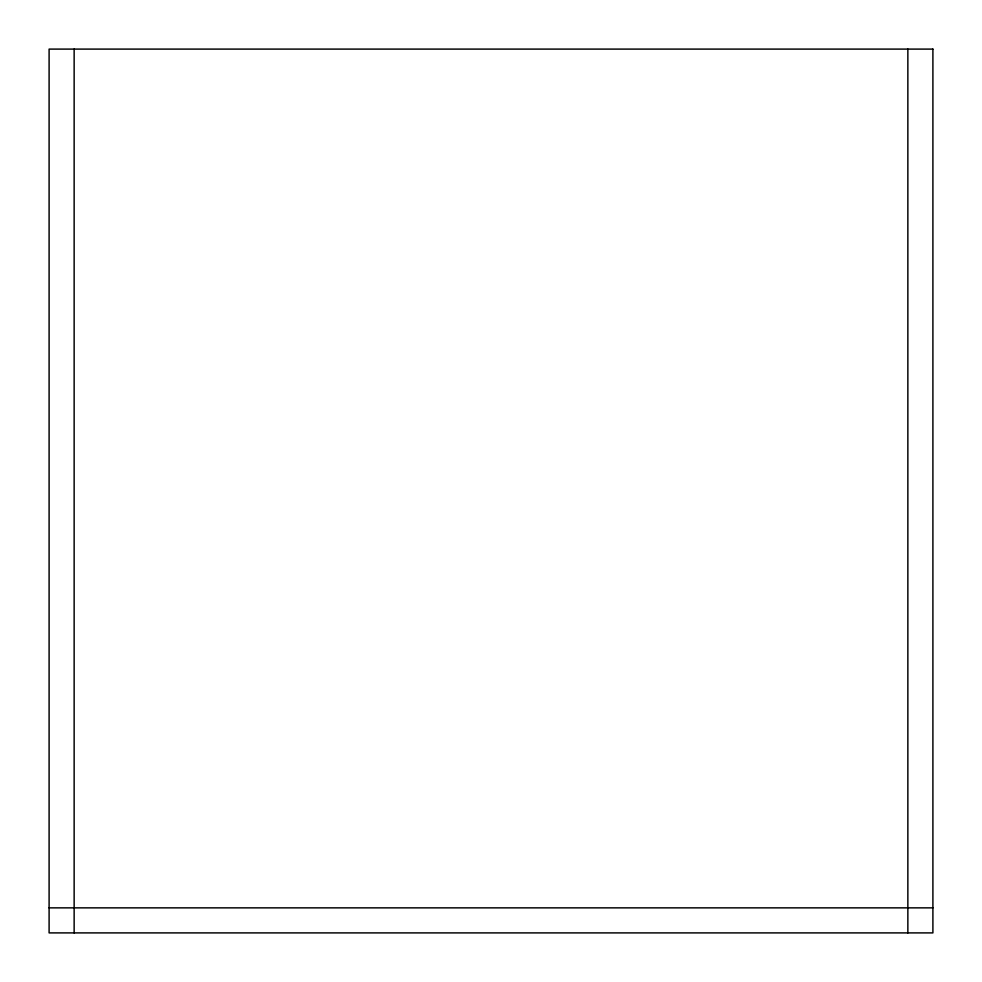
<?xml version="1.0" encoding="UTF-8"?>
<svg xmlns="http://www.w3.org/2000/svg" width="982" height="982" viewBox="0 0 982 982"><rect width="100%" height="100%" fill="white"/><g stroke="black" fill="none" stroke-linecap="round" stroke-linejoin="round"><path stroke-width="1.47" d="M49.1 907.859L932.9 907.859M907.859 49.1L907.859 932.9M74.141 49.1L74.141 932.9M932.9 49.1L49.1 49.1L49.1 932.9L932.9 932.9L932.9 49.1"/></g></svg>
